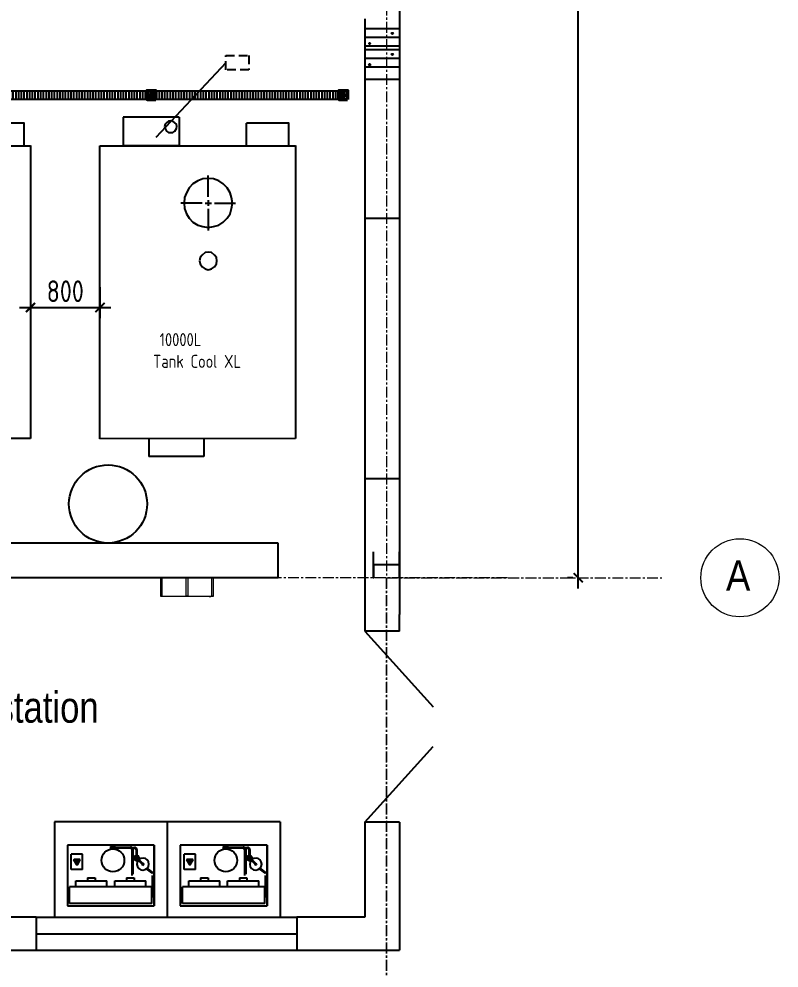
# Model space of a CAD drawing. Header units: millimetres. Extents: x 18087 to 88242, y 6810 to 56435.
# Drawn here: x 79489 to 88242, y 18742 to 29670 of the extents above; entities that cross this region are included whole.
import ezdxf
from ezdxf.enums import TextEntityAlignment as Align

# ---------------------------------------------------------------- set-up
doc = ezdxf.new("R2010")
doc.units = ezdxf.units.MM
doc.linetypes.add('CENTER', pattern=[2, 1.25, -0.25, 0.25, -0.25])
doc.linetypes.add('HIDDEN', pattern=[0.375, 0.25, -0.125])
for name, color, linetype, lineweight in [('11тх', 3, 'Continuous', 30), ('axis 2', 40, 'CENTER', 9), ('dim', 4, 'Continuous', 20)]:
    doc.layers.add(name, color=color, linetype=linetype, lineweight=lineweight)
for name, color, linetype in [('equipment2', 4, 'Continuous'), ('equipments', 4, 'Continuous'), ('Tehnologia', 4, 'Continuous'), ('Tehnologiya', 4, 'Continuous'), ('txt', 7, 'Continuous'), ('wall', 5, 'Continuous')]:
    doc.layers.add(name, color=color, linetype=linetype)
doc.styles.add('Arial', font='arial.ttf', dxfattribs={"width": 0.8, "height": 1.75})
doc.styles.add('ESKD', font='GOTHIC.TTF', dxfattribs={"width": 0.9})
doc.styles.add('GOST 2.304', font='CS_Gost2304.shx')
doc.linetypes.add('ЗИГЗАГ', pattern='A,0.0001,-0.2,[131,ltypeshp.shx,S=0.2,R=0,X=-0.2,Y=0],-0.4,[131,ltypeshp.shx,S=0.2,R=180,X=0.2,Y=0],-0.2', length=0.8001)
doc.dimstyles.new('SPDS$0', dxfattribs={"dimscale": 100, "dimtxt": 2.5, "dimasz": 1.5, "dimexe": 1.25, "dimexo": 0.625, "dimtad": 1, "dimdec": 0, "dimrnd": 0.001, "dimtxsty": 'GOST 2.304', "dimblk": 'ARCHTICK', "dimcen": 1.5, "dimdle": 1.25, "dimadec": 0, "dimazin": 2, "dimtfac": 0.75, "dimtdec": 0, "dimtmove": 1, "dimatfit": 0, "dimfxl": 1, "dimtolj": 1, "dimarcsym": 0})

# ---------------------------------------------------------------- blocks, each defined once
blk = doc.blocks.new('_ARCHTICK')
at = {"color": 0, "linetype": 'ByBlock', "const_width": 0.15}
blk.add_lwpolyline([(-0.354, -0.354), (0.354, 0.354)], dxfattribs=at)
blk = doc.blocks.new('*D471')
at = {"layer": 'Defpoints', "color": 0, "ltscale": 125, "transparency": 16777216}
for p in [(85929, 41236), (86853, 41236), (85929, 23236)]:
    blk.add_point(p, dxfattribs=at)
at = {"layer": 'dim', "color": 0, "lineweight": -2, "ltscale": 125, "transparency": 16777216}
for p, q in [((85929, 23111), (85929, 41361)), ((86790, 41236), (85804, 41236)), ((85867, 23236), (85804, 23236))]:
    blk.add_line(p, q, dxfattribs=at)
at = {"layer": 'dim', "color": 0, "lineweight": -2, "ltscale": 125, "transparency": 16777216, "xscale": 150, "yscale": 150, "zscale": 150}
for p, rotation in [((85929, 41236), 90), ((85929, 23236), 270)]:
    blk.add_blockref('_ARCHTICK', p, dxfattribs=dict(at, rotation=rotation))
at = {"layer": 'dim', "color": 0, "ltscale": 125, "transparency": 16777216, "insert": (85742, 32236), "char_height": 250, "attachment_point": 5, "rotation": 90, "style": 'GOST 2.304'}
blk.add_mtext('\\A1;18000', dxfattribs=at)
blk = doc.blocks.new('*D334')
at = {"layer": 'Defpoints', "color": 0, "ltscale": 125, "transparency": 16777216}
for p in [(79622, 26646), (80422, 26646), (80422, 26348)]:
    blk.add_point(p, dxfattribs=at)
at = {"layer": 'dim', "color": 0, "lineweight": -2, "ltscale": 125, "transparency": 16777216}
for p, q in [((79622, 26583), (79622, 26223)), ((80422, 26583), (80422, 26223)), ((79497, 26348), (80547, 26348))]:
    blk.add_line(p, q, dxfattribs=at)
at = {"layer": 'dim', "color": 0, "lineweight": -2, "ltscale": 125, "transparency": 16777216, "xscale": 150, "yscale": 150, "zscale": 150, "rotation": 180}
blk.add_blockref('_ARCHTICK', (79622, 26348), dxfattribs=at)
at = {"layer": 'dim', "color": 0, "lineweight": -2, "ltscale": 125, "transparency": 16777216, "xscale": 150, "yscale": 150, "zscale": 150}
blk.add_blockref('_ARCHTICK', (80422, 26348), dxfattribs=at)
at = {"layer": 'dim', "color": 0, "ltscale": 125, "transparency": 16777216, "insert": (80022, 26535), "char_height": 250, "attachment_point": 5, "style": 'GOST 2.304'}
blk.add_mtext('\\A1;800', dxfattribs=at)
blk = doc.blocks.new('A$C1C795F2A')
at = {"layer": '11тх', "color": 4, "lineweight": 5, "ltscale": 125}
for p, q in [((-1, 582), (-211, 582)), ((-1, 602), (-1, 582)), ((-1, 572), (9, 572)), ((9, 552), (-1, 552)), ((9, 572), (9, 552)), ((-211, 297), (-211, 307)), ((-211, 307), (-1, 307)), ((-1, 287), (-211, 287)), ((-1, 307), (-1, 287)), ((-1, 12), (-211, 12)), ((-1, -8), (-1, 12))]:
    blk.add_line(p, q, dxfattribs=at)
blk.add_lwpolyline([(-211, -8), (-1, -8), (-1, 602), (-211, 602)], close=True, dxfattribs=at)
blk = doc.blocks.new('A$C34897D0F')
at = {"layer": 'equipment2', "linetype": 'Continuous'}
for p, q in [((-212, 327), (-860, 327)), ((-860, 327), (-860, 0)), ((-1125, 0), (1125, 0)), ((-1125, -3374), (-1125, 0)), ((1125, 4), (1125, -3370)), ((1125, -3370), (-1125, -3374))]:
    blk.add_line(p, q, dxfattribs=at)
for points in [[(-381, 220), (-375, 198), (-358, 169), (-336, 152), (-313, 152), (-285, 152), (-262, 169), (-245, 198), (-240, 220), (-245, 248), (-262, 265), (-285, 282), (-313, 288), (-336, 282), (-358, 265), (-375, 248), (-381, 220)], [(-212, 327), (-212, 0)], [(564, 4), (564, 258)], [(1051, 4), (1051, 258), (564, 258)], [(-212, 0), (-860, 0)], [(-156, -660), (-150, -722), (-128, -784), (-100, -835), (-55, -880), (2, -914), (58, -931), (120, -942), (182, -931), (244, -914), (295, -880), (340, -835), (374, -784), (391, -722), (402, -660), (391, -598), (374, -541), (340, -485), (295, -440), (244, -406), (182, -383), (120, -378), (58, -383), (2, -406), (-55, -440), (-100, -485), (-128, -541), (-150, -598), (-156, -660)], [(120, -587), (120, -344)], [(120, -626), (120, -694)], [(53, -660), (-196, -660)], [(86, -660), (160, -660)], [(120, -727), (120, -976)], [(194, -660), (436, -660)], [(19, -1327), (30, -1361), (53, -1395), (86, -1417), (120, -1429), (160, -1417), (194, -1395), (216, -1361), (222, -1327), (216, -1288), (194, -1260), (160, -1231), (120, -1226), (86, -1231), (53, -1260), (30, -1288), (19, -1327)], [(-561, -3374), (-561, -3577)], [(71, -3374), (71, -3577)], [(71, -3577), (-561, -3577)]]:
    blk.add_lwpolyline(points, dxfattribs=at)
at = {"layer": 'dim', "ltscale": 125, "insert": (-514, -2158), "char_height": 150, "width": 1638.88, "attachment_point": 1, "style": 'GOST 2.304'}
blk.add_mtext(' 10000L\\PTank Cool XL', dxfattribs=at)
blk = doc.blocks.new('A$C22213773')
at = {"layer": 'equipment2', "ltscale": 100}
blk.add_hatch(color=4, dxfattribs=at).paths.add_polyline_path([(489, 869, 0.608312), (489, 870, -0.608312)], flags=0)
at = {"layer": 'equipment2', "color": 4, "ltscale": 100}
for p, q in [((-37, 980), (-37, -20)), ((663, 980), (-37, 980)), ((-10, 6), (-10, 954)), ((-10, 954), (182, 954)), ((182, 6), (182, 954)), ((182, 883), (252, 883)), ((252, 883), (252, 525)), ((383, 936), (558, 936)), ((383, 805), (383, 936)), ((436, 871), (493, 904)), ((489, 898), (443, 871)), ((481, 872), (460, 878)), ((466, 867), (460, 878)), ((480, 877), (481, 872)), ((480, 877), (489, 870)), ((493, 843), (493, 896)), ((496, 837), (496, 902)), ((558, 805), (558, 936)), ((663, 464), (663, 980)), ((383, 805), (558, 805)), ((493, 835), (436, 868)), ((443, 867), (489, 841)), ((466, 867), (450, 872)), ((450, 867), (450, 872)), ((450, 867), (471, 864)), ((467, 872), (480, 870)), ((471, 864), (467, 872)), ((478, 866), (480, 870)), ((478, 866), (489, 869)), ((480, 870), (480, 870)), ((287, 748), (252, 748)), ((287, 660), (252, 660)), ((287, 748), (287, 660)), ((182, 525), (252, 525)), ((182, 525), (252, 525)), ((646, 484), (620, 484)), ((620, 484), (620, 425)), ((634, 464), (663, 464)), ((634, 445), (663, 445)), ((646, 464), (646, 484)), ((646, 425), (646, 445)), ((663, -20), (663, 464)), ((182, 435), (252, 435)), ((252, 435), (252, 76)), ((620, 425), (646, 425)), ((627, 254), (627, 425)), ((641, 425), (641, 254)), ((287, 299), (252, 299)), ((287, 299), (287, 212)), ((612, 239), (315, 239)), ((612, 225), (329, 225)), ((628, 230), (628, 207)), ((637, 239), (637, 207)), ((287, 212), (252, 212)), ((432, 111), (438, 117)), ((432, 111), (438, 105)), ((445, 124), (438, 117)), ((445, 124), (451, 117)), ((447, 121), (510, 185)), ((457, 111), (451, 117)), ((457, 111), (451, 105)), ((455, 114), (518, 177)), ((543, 185), (606, 185)), ((543, 176), (606, 176)), ((-10, 6), (182, 6)), ((70, 1), (99, 1)), ((70, 1), (70, -18)), ((75, 1), (75, 6)), ((94, 1), (94, 6)), ((99, 1), (99, -18)), ((99, 0), (315, 0)), ((182, 76), (252, 76)), ((388, 69), (336, 0)), ((397, 63), (349, 0)), ((445, 99), (438, 105)), ((445, 99), (451, 105)), ((-37, -20), (663, -20)), ((663, -20), (-37, -20)), ((70, -18), (99, -18)), ((99, -14), (315, -14))]:
    blk.add_line(p, q, dxfattribs=at)
blk.add_lwpolyline([(478, 866), (480, 870)], dxfattribs=at)
for centre, radius in [((493, 900), 1.44), ((493, 900), 1.44), ((439, 869), 1.44), ((439, 869), 1.44), ((493, 839), 1.44), ((493, 839), 1.44), ((488, 455), 131)]:
    blk.add_circle(centre, radius, dxfattribs=at)
for centre, radius, start, end in [((493, 900), 3.99, 209.8459, 270), ((494, 902), 2.19, 0, 119.8459), ((437, 869), 2.19, 119.8459, 240.1541), ((439, 869), 3.99, 330.1541, 29.8459), ((488, 869), 0.437, 285.626, 50.8765), ((493, 839), 3.99, 90, 150.1541), ((494, 837), 2.19, 240.1541, 0), ((634, 455), 9.62, 90, 270), ((612, 254), 28.9, 270, 0), ((612, 254), 14.9, 270, 0), ((445, 111), 69, 49.3657, 40.6343), ((514, 181), 28.9, 235.4757, 214.5243), ((514, 181), 10.5, 255, 195), ((514, 181), 5.25, 315, 135), ((606, 207), 21.9, 270, 0), ((606, 207), 30.6, 270, 0)]:
    blk.add_arc(centre, radius, start, end, dxfattribs=at)

msp = doc.modelspace()

# ---------------------------------------------------------------- hatches: boundary and pattern name
at = {"layer": 'wall', "ltscale": 100}
h = msp.add_hatch(dxfattribs=at)
h.set_pattern_fill('LINE', color=4, scale=10, angle=90, style=0)
h.set_pattern_definition([(90, (-1957815.38, 1514845.6), (-31.75, 2e-15), [])])
edge = h.paths.add_edge_path()
edge.add_line((83273.1, 28743.2), (74050.5, 28743.2))
edge.add_line((74050.5, 28843.2), (74050.5, 28743.2))
edge.add_line((74050.5, 28843.2), (83273.1, 28843.2))

# ---------------------------------------------------------------- linework, layer by layer
at = {"layer": 'axis 2', "ltscale": 100}
for p, q in [((83722.4, 40835.5), (83722.4, 14077.8)), ((85113.1, 23235.5), (67685, 23235.5)), ((83722.4, 7709.5, 14587.6), (83722.4, 23235.5, 14587.6)), ((83722.4, 23235.5), (86891.6, 23235.5))]:
    msp.add_line(p, q, dxfattribs=at)
at = {"layer": 'axis 2', "color": 178, "linetype": 'ByBlock', "ltscale": 100, "true_color": 0x000000}
msp.add_circle((87791.6, 23235.5), 450, dxfattribs=at)
at = {"layer": 'equipment2', "color": 4, "ltscale": 100}
msp.add_circle((80514.8, 24085.1, 3070.7), 450, dxfattribs=at)
at = {"layer": 'Tehnologiya', "linetype": 'ЗИГЗАГ', "ltscale": 300}
msp.add_line((81870.5, 29166.1), (81065.8, 28303.2, 3070.7), dxfattribs=at)
at = {"layer": 'Tehnologiya', "color": 3, "ltscale": 100}
for p, q in [((74050.5, 28843.2, -5461), (83273.1, 28843.2, -5461)), ((83273.1, 28743.2, -5461), (74050.5, 28743.2, -5461))]:
    msp.add_line(p, q, dxfattribs=at)
at = {"layer": 'Tehnologiya', "lineweight": 50, "ltscale": 100}
for p, q in [((80964.3, 28793.2, -5461), (81064.3, 28793.2, -5461)), ((81014.3, 28743.2, -5461), (81014.3, 28843.2, -5461)), ((83173.1, 28793.2, -5461), (83273.1, 28793.2, -5461)), ((83223.1, 28743.2, -5461), (83223.1, 28843.2, -5461))]:
    msp.add_line(p, q, dxfattribs=at)
at = {"layer": 'Tehnologiya', "ltscale": 15}
for p, q in [((81196.6, 20425.5), (79896.6, 20425.5)), ((79896.6, 20425.5), (79896.6, 19325.5)), ((81196.6, 20425.5), (81196.6, 19325.5)), ((82496.6, 20425.5), (81196.6, 20425.5)), ((81196.6, 20425.5), (81196.6, 19325.5)), ((82496.6, 20425.5), (82496.6, 19325.5))]:
    msp.add_line(p, q, dxfattribs=at)
at = {"layer": 'Tehnologiya', "color": 4, "linetype": 'HIDDEN', "ltscale": 400}
msp.add_lwpolyline([(81870.5, 29249), (82136.5, 29249), (82136.5, 29083.3), (81870.5, 29083.3)], close=True, dxfattribs=at)
at = {"layer": 'Tehnologiya', "lineweight": 50, "ltscale": 100, "elevation": -5461}
for points in [[(81064.3, 28743.2), (81064.3, 28843.2), (80964.3, 28843.2), (80964.3, 28743.2)], [(83273.1, 28743.2), (83273.1, 28843.2), (83173.1, 28843.2), (83173.1, 28743.2)]]:
    msp.add_lwpolyline(points, close=True, dxfattribs=at)
at = {"layer": 'Tehnologiya', "color": 3, "lineweight": 30, "ltscale": 125}
for centre in [(80991, 28763.1, -5461), (83199.8, 28763.1, -5461)]:
    msp.add_circle(centre, 15, dxfattribs=at)
at = {"layer": 'wall', "ltscale": 125}
for p, q in [((83872.4, 30619, 4370.9), (83872.4, 22811, 12186.7)), ((83472.4, 29670.5, 5215.1), (83472.4, 22811, 12186.7)), ((83872.4, 29556.6, 12186.7), (83472.4, 29556.6, 12186.7)), ((83852.4, 29456.6, 12186.7), (83472.4, 29456.6, 12186.7)), ((83872.4, 29456.6, 12186.7), (83472.4, 29456.6, 12186.7)), ((83872.4, 29356.6, 12186.7), (83472.4, 29356.6, 12186.7)), ((83872.4, 29314.5, 12186.7), (83472.4, 29314.5, 12186.7)), ((83852.4, 29214.5, 12186.7), (83472.4, 29214.5, 12186.7)), ((83872.4, 29214.5, 12186.7), (83472.4, 29214.5, 12186.7)), ((83872.4, 29114.5, 12186.7), (83472.4, 29114.5, 12186.7)), ((83472.4, 28974.9, 12186.7), (83872.4, 28974.9, 12186.7)), ((83472.4, 27377.1, 12186.7), (83872.4, 27377.1, 12186.7)), ((83472.4, 24377.1, 12186.7), (83872.4, 24377.1, 925.2)), ((82472.4, 23635.5), (73651.3, 23635.5)), ((82472.4, 23235.5), (82472.4, 23635.5)), ((83472.4, 23635.5), (83472.4, 22811, 12186.7)), ((82472.4, 23235.5), (73651.3, 23235.5)), ((83472.4, 22811, 12186.7), (83472.4, 22621, 12186.7)), ((83872.3, 22621, 12186.7), (83872.4, 22811, 12186.7)), ((83872.3, 22621, 12186.7), (83472.4, 22621, 12186.7)), ((83472.4, 22621, 12186.7), (84260.3, 21749.9, 12186.7)), ((83472.4, 20421, 12186.7), (84260.3, 21292.1, 12186.7)), ((83472.4, 20421, 12186.7), (83472.4, 19325.5, 12186.7)), ((83872.3, 20421, 12186.7), (83472.4, 20421, 12186.7)), ((83872.3, 20421, 12186.7), (83872.4, 18945.5)), ((79688.3, 19325.5), (78728.3, 19325.5)), ((79688.3, 19325.5), (79688.3, 18945.5)), ((83472.4, 19325.5), (82688.3, 19325.5)), ((82688.3, 19325.5), (82688.3, 18945.5)), ((78728.3, 18945.5), (79688.3, 18945.5)), ((82688.3, 18945.5), (83872.4, 18945.5))]:
    msp.add_line(p, q, dxfattribs=at)
at = {"layer": 'wall', "color": 3, "linetype": 'ЗИГЗАГ', "ltscale": 150}
msp.add_line((79688.3, 19135.5), (82688.3, 19135.5), dxfattribs=at)
at = {"layer": 'wall', "ltscale": 100, "elevation": 0}
msp.add_lwpolyline([(83872.4, 23235.5), (83872.4, 23535.5), (83872.4, 23385.5), (83572.4, 23385.5), (83572.4, 23235.5), (83572.4, 23535.5)], dxfattribs=at)
at = {"layer": 'wall', "color": 4, "ltscale": 125, "elevation": 0}
for points in [[(79688.3, 19325.5), (82688.3, 19325.5)], [(79688.3, 18945.5), (82688.3, 18945.5)]]:
    msp.add_lwpolyline(points, dxfattribs=at)
at = {"layer": 'wall', "ltscale": 125}
for centre in [(83788.9, 29503.7, 12186.7), (83527.4, 29387.4, 12186.7), (83788.9, 29261.6, 12186.7), (83527.4, 29145.3, 12186.7)]:
    msp.add_circle(centre, 8.02, dxfattribs=at)

# ---------------------------------------------------------------- block references
at = {"color": 2, "ltscale": 125}
for p in [(78496.9, 28210.5, 3070.7), (81547.2, 28210.5, 3070.7)]:
    msp.add_blockref('A$C34897D0F', p, dxfattribs=at)
at = {"layer": 'equipments', "color": 30, "linetype": 'Continuous', "ltscale": 5000, "rotation": 90}
for p in [(81026.4, 19493.6), (82326.4, 19493.6)]:
    msp.add_blockref('A$C22213773', p, dxfattribs=at)
at = {"layer": 'Tehnologia', "color": 30, "ltscale": 100, "rotation": 270}
msp.add_blockref('A$C1C795F2A', (81127.1, 23024.2), dxfattribs=at)

# ---------------------------------------------------------------- texts
at = {"layer": 'axis 2', "color": 178, "ltscale": 100, "true_color": 0x000000, "insert": (87771.5, 23260.8), "char_height": 350, "width": 1032.557, "attachment_point": 5, "style": 'ESKD'}
msp.add_mtext('А', dxfattribs=at)
at = {"layer": 'txt', "style": 'Arial', "width": 0.8}
msp.add_text('Compressor station', height=357.15, dxfattribs=at).set_placement((78676.9, 21745), align=Align.MIDDLE_CENTER)

# ---------------------------------------------------------------- dimensions: what is measured, and where the dimension line sits
at = {"layer": 'dim', "ltscale": 125}
dim = msp.add_linear_dim(base=(85929.2, 41235.5), p1=(85929.2, 23235.5), p2=(86852.7, 41235.5), angle=90, dimstyle='SPDS$0', override={"dimlfac": 1, "dimtxsty": 'GOST 2.304', "dimblk1": 'ARCHTICK', "dimblk2": 'ARCHTICK', "dimsah": 1, "dimtolj": 1}, dxfattribs=at)
dim.commit()
dim.dimension.update_dxf_attribs({"geometry": '*D471', "text_midpoint": (85741.7, 32235.5)})
dim = msp.add_linear_dim(base=(80422, 26347.6, 3070.7), p1=(79622, 26645.8, 3070.7), p2=(80422, 26645.8, 3070.7), dimstyle='SPDS$0', override={"dimblk1": 'ARCHTICK', "dimblk2": 'ARCHTICK', "dimsah": 1}, dxfattribs=at)
dim.commit()
dim.dimension.update_dxf_attribs({"geometry": '*D334', "text_midpoint": (80022, 26535.1, 3070.7)})

doc.saveas('drawing.dxf')
